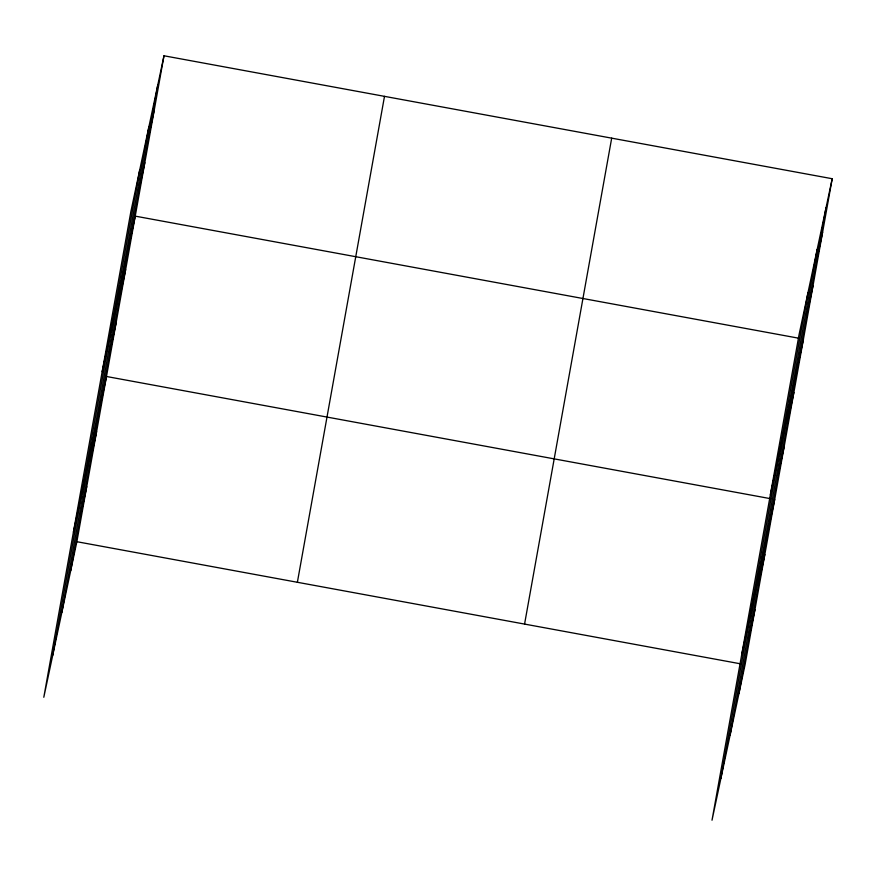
<?xml version="1.0" encoding="UTF-8"?>
<svg xmlns="http://www.w3.org/2000/svg" width="876" height="876" viewBox="0 0 876 876"><rect width="100%" height="100%" fill="white"/><g stroke="black" fill="none" stroke-linecap="round" stroke-linejoin="round"><path stroke-width="1.31" d="M52.68 655.489L139.799 169.561M61.835 612.444L148.953 126.516M70.715 570.659L157.833 84.731M163.987 55.779L130.918 211.346L43.8 697.274L76.869 541.707L163.987 55.779L832.2 178.726L745.082 664.654L712.013 820.221L799.131 334.293L832.2 178.726M297.38 582.277L384.498 96.349M524.571 624.084L611.689 138.156M720.893 778.446L808.011 292.518M730.047 735.391L817.166 249.463M738.928 693.617L826.046 207.689M148.241 138.178L154.406 109.226M138.66 191.636L144.814 162.684M102.163 371.698L135.232 216.131L799.438 338.344M119.497 298.541L125.651 269.589M109.916 351.988L116.07 323.036M73.42 532.06L106.489 376.494L770.694 498.707M90.458 460.513L96.612 431.561M80.581 515.592L86.735 486.629M816.465 261.136L822.619 232.184M806.884 314.594L813.038 285.631M770.387 494.655L803.456 339.089M787.71 421.498L793.864 392.536M778.129 474.945L784.283 445.993M741.633 655.007L774.702 499.44M758.671 583.471L764.825 554.519M748.805 638.538L754.959 609.587M76.869 541.707L741.074 663.92"/></g></svg>
